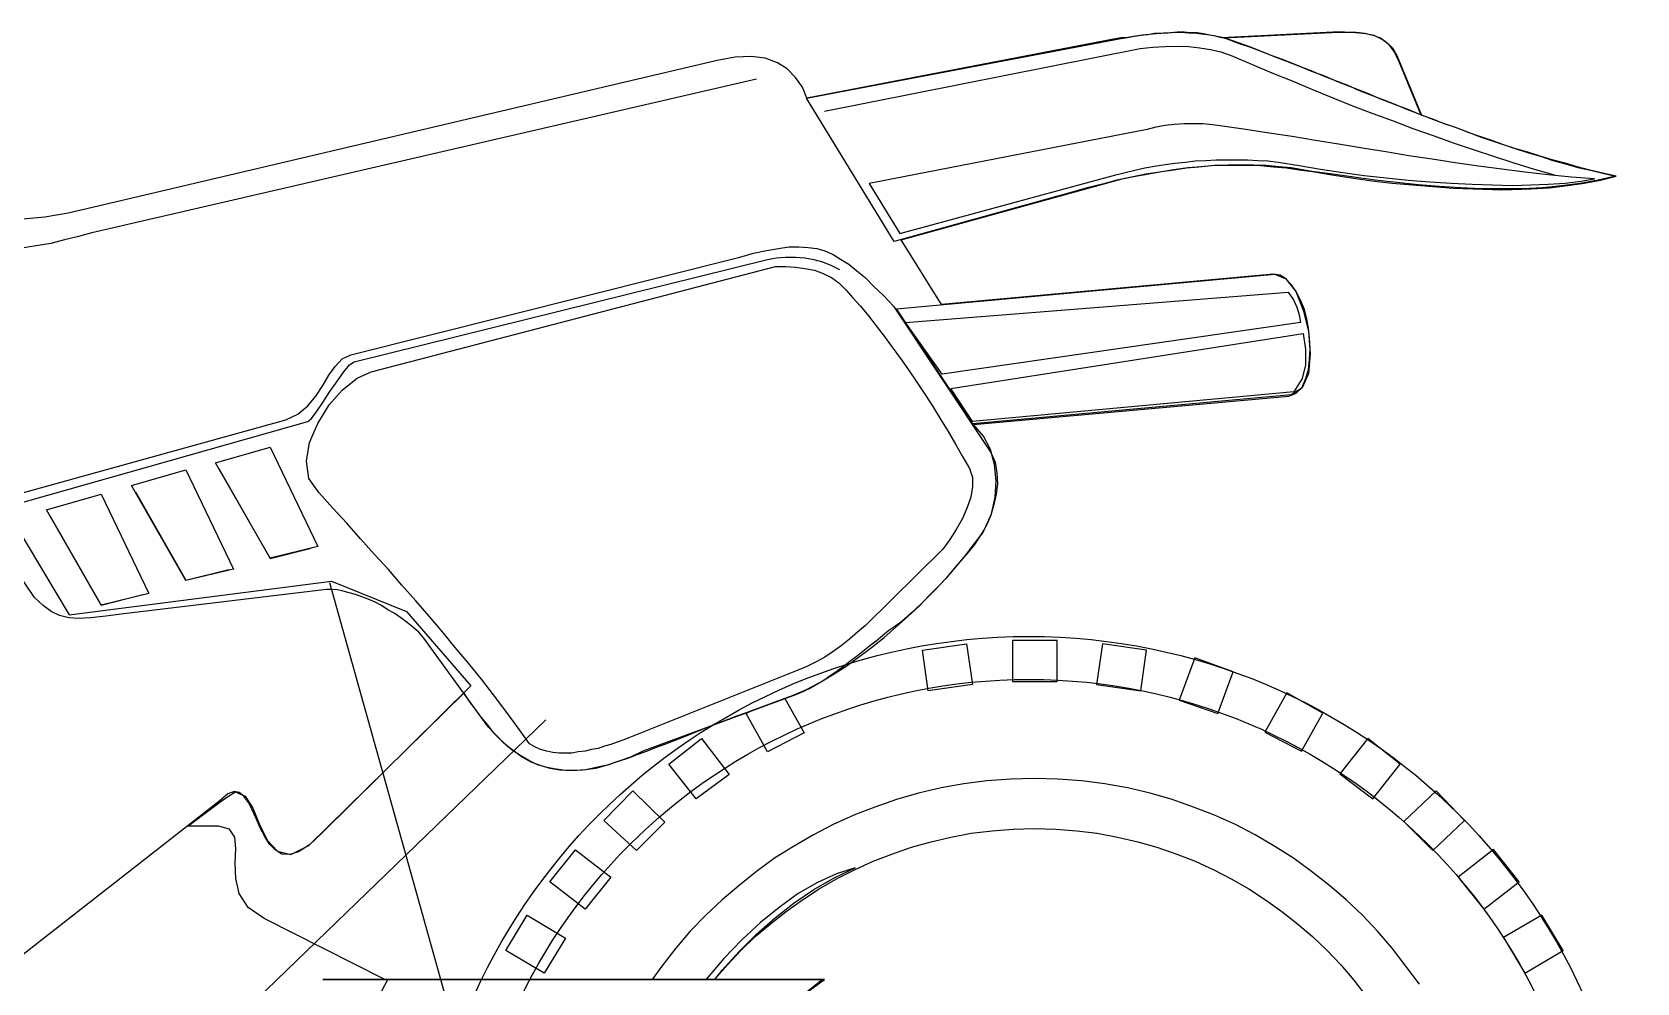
# Model space of a CAD drawing. Extents: x 500 to 638, y 181 to 267.
# Drawn here: x 608.395 to 609.334, y 210.043 to 210.599 of the extents above; entities that cross this region are included whole.
import ezdxf

# ---------------------------------------------------------------- set-up
doc = ezdxf.new("R2010")
doc.units = 0
doc.header["$LTSCALE"] = 7
doc.layers.get('0').update_dxf_attribs({"linetype": 'CONTINUOUS'})
doc.layers.add('ACESSÓRIO', color=2, linetype='CONTINUOUS')

# ---------------------------------------------------------------- blocks, each defined once
blk = doc.blocks.new('AEMoto')
at = {"linetype": 'Continuous'}
for points in [[(11.39761, 3.47821), (11.41255, 3.48908), (11.15556, 3.48908), (11.08496, 3.52473), (11.07544, 3.53117), (11.07035, 3.53932), (11.06832, 3.54815), (11.06797, 3.55731), (11.06832, 3.56546), (11.06764, 3.57225), (11.06458, 3.57701), (11.05813, 3.5787), (11.04015, 3.5787), (11.06051, 3.59398), (11.06797, 3.59873), (11.07375, 3.59635), (11.07817, 3.58923), (11.08224, 3.57972), (11.08665, 3.57055), (11.09276, 3.5641), (11.10057, 3.56207), (11.11109, 3.5675), (11.20174, 3.65645), (11.2048, 3.65169), (11.20819, 3.64728), (11.21158, 3.64253), (11.21531, 3.63812), (11.2187, 3.6337), (11.22278, 3.62962), (11.22685, 3.62589), (11.23128, 3.6225), (11.23602, 3.61911), (11.24078, 3.61638), (11.24621, 3.61435), (11.25199, 3.61265), (11.25776, 3.61164), (11.26454, 3.61129), (11.27133, 3.61164), (11.2788, 3.61265), (11.28593, 3.61468), (11.29204, 3.61673), (11.29815, 3.61876), (11.30358, 3.6208), (11.30901, 3.62283), (11.31444, 3.62488), (11.31988, 3.62691), (11.32531, 3.62895), (11.33141, 3.63132), (11.33787, 3.63404), (11.34465, 3.63675), (11.35247, 3.63981), (11.3613, 3.64321), (11.3708, 3.6466), (11.38166, 3.65068), (11.39388, 3.65509), (11.40169, 3.65848), (11.4095, 3.66255), (11.41731, 3.66731), (11.42512, 3.67207), (11.43259, 3.67749), (11.44006, 3.68326), (11.44753, 3.68903), (11.45431, 3.69514), (11.46145, 3.70126), (11.46789, 3.70736), (11.47401, 3.71382), (11.48011, 3.71992), (11.48588, 3.72604), (11.49097, 3.73215), (11.49606, 3.73792), (11.50049, 3.74336), (11.50626, 3.75217), (11.51033, 3.76134), (11.51236, 3.77119), (11.51304, 3.7807), (11.51203, 3.7902), (11.50965, 3.79903), (11.50558, 3.80683), (11.4998, 3.81363), (11.68414, 3.83026), (11.68856, 3.83196), (11.69195, 3.83536), (11.69398, 3.84011), (11.69568, 3.84554), (11.69636, 3.85164), (11.69671, 3.85809), (11.69636, 3.86421), (11.69568, 3.86998), (11.69466, 3.87541), (11.69331, 3.88085), (11.69094, 3.88627), (11.68856, 3.89136), (11.6855, 3.89544), (11.68244, 3.89883), (11.67905, 3.90087), (11.67532, 3.90156), (11.48113, 3.88389), (11.45737, 3.92158), (11.5789, 3.9552), (11.58671, 3.95723), (11.59452, 3.95892), (11.60233, 3.96029), (11.6098, 3.96164), (11.61692, 3.96266), (11.62439, 3.96368), (11.63152, 3.96436), (11.63899, 3.96503), (11.64613, 3.96538), (11.65325, 3.96538), (11.66038, 3.96538), (11.66785, 3.96503), (11.67532, 3.96436), (11.68279, 3.96368), (11.69026, 3.96266), (11.69806, 3.96164), (11.70927, 3.95961), (11.72081, 3.95791), (11.73269, 3.95621), (11.74456, 3.95485), (11.75646, 3.95383), (11.76833, 3.95282), (11.78022, 3.95179), (11.79175, 3.95146), (11.8033, 3.95112), (11.81484, 3.95112), (11.8257, 3.95146), (11.83658, 3.95214), (11.84709, 3.95349), (11.85694, 3.95485), (11.86645, 3.95655), (11.87562, 3.95892), (11.8678, 3.96062), (11.86033, 3.96232), (11.85286, 3.96436), (11.84574, 3.96639), (11.83827, 3.96844), (11.83114, 3.97047), (11.824, 3.97285), (11.81688, 3.97488), (11.80975, 3.97725), (11.80296, 3.97963), (11.79583, 3.98201), (11.78904, 3.98439), (11.78225, 3.9871), (11.77512, 3.98948), (11.76833, 3.99219), (11.76155, 3.99457), (11.74864, 4.02581), (11.74593, 4.03158), (11.74287, 4.03565), (11.73879, 4.0387), (11.73405, 4.04108), (11.72896, 4.04209), (11.72319, 4.04277), (11.71674, 4.04312), (11.70995, 4.04312), (11.64476, 4.03973), (11.64137, 4.04074), (11.63798, 4.04142), (11.63424, 4.04209), (11.63051, 4.04277), (11.62677, 4.04277), (11.62304, 4.04312), (11.61896, 4.04312), (11.61489, 4.04277), (11.61082, 4.04244), (11.60674, 4.04209), (11.60267, 4.04176), (11.59859, 4.04142), (11.59452, 4.04074), (11.59011, 4.04006), (11.58603, 4.03973), (11.58162, 4.03905), (11.40237, 4.00442), (11.39966, 4.01087), (11.39558, 4.01664), (11.39083, 4.02173), (11.38505, 4.02512), (11.37793, 4.02784), (11.36978, 4.02887), (11.36027, 4.02852), (11.34976, 4.02649), (10.98446, 3.94059), (10.9702, 3.9372), (10.95663, 3.93482), (10.94372, 3.93381)], [(11.40203, 4.00442), (11.58603, 4.03938), (11.58977, 4.04006), (11.59383, 4.04074), (11.59758, 4.04142), (11.60165, 4.04176), (11.60572, 4.04244), (11.60945, 4.04244), (11.61353, 4.04277), (11.6176, 4.04312), (11.62134, 4.04312), (11.62542, 4.04277), (11.62915, 4.04277), (11.63289, 4.04209), (11.63661, 4.04176), (11.64035, 4.04108), (11.64408, 4.04039), (11.64748, 4.03938), (11.65461, 4.03667), (11.66173, 4.03429), (11.66887, 4.03158), (11.67565, 4.02887), (11.68279, 4.02614), (11.68991, 4.02343), (11.69704, 4.02072), (11.70383, 4.01766), (11.71096, 4.01494), (11.71808, 4.01222), (11.72489, 4.00917), (11.73201, 4.00645), (11.73914, 4.00373), (11.74627, 4.00102), (11.75306, 3.99796), (11.76018, 3.99525), (11.76732, 3.99254), (11.77445, 3.98981), (11.78157, 3.98743), (11.78871, 3.98472), (11.79549, 3.98201), (11.80263, 3.97963), (11.8101, 3.97725), (11.81722, 3.97488), (11.82435, 3.9725), (11.83147, 3.97047), (11.83861, 3.96809), (11.84608, 3.96606), (11.85321, 3.96401), (11.86068, 3.96232), (11.8678, 3.96062), (11.87527, 3.95892), (11.86509, 3.95655), (11.85456, 3.95452), (11.8437, 3.95315), (11.8325, 3.95214), (11.82096, 3.95146), (11.80907, 3.95146), (11.79686, 3.95146), (11.78463, 3.95214), (11.77241, 3.95282), (11.75985, 3.95383), (11.74729, 3.9552), (11.73473, 3.95655), (11.72216, 3.95824), (11.70995, 3.95994), (11.69772, 3.96164), (11.6855, 3.96368), (11.67838, 3.96436), (11.6709, 3.96503), (11.66378, 3.96538), (11.65631, 3.96538), (11.64849, 3.96538), (11.64069, 3.96503), (11.63289, 3.96436), (11.62507, 3.96368), (11.61692, 3.96266), (11.60877, 3.9613), (11.60063, 3.95994), (11.59214, 3.95824), (11.58365, 3.95655), (11.57517, 3.95417), (11.56634, 3.95214), (11.55752, 3.94942), (11.4533, 3.92057), (11.40203, 4.00442)], [(11.64613, 4.03973), (11.71299, 4.04312), (11.71843, 4.04312), (11.72352, 4.04312), (11.72861, 4.04244), (11.73337, 4.04142), (11.73778, 4.03973), (11.74152, 4.037), (11.74491, 4.03396), (11.74729, 4.02953), (11.76188, 3.99457), (11.75441, 3.99763), (11.74661, 4.00067), (11.73846, 4.00373), (11.73031, 4.00713), (11.72183, 4.01052), (11.71334, 4.01391), (11.70519, 4.01732), (11.69704, 4.02037), (11.68889, 4.02376), (11.68109, 4.02682), (11.67396, 4.02953), (11.66717, 4.03226), (11.66072, 4.03462), (11.65529, 4.03667), (11.65019, 4.03836), (11.64613, 4.03973)], [(11.37284, 4.01563), (10.98413, 3.92566), (10.97632, 3.92361), (10.96817, 3.92158), (10.96002, 3.91954), (10.95154, 3.91819), (10.94304, 3.91683), (10.93456, 3.91614), (10.92574, 3.91548), (10.91724, 3.91548), (10.90843, 3.91548), (10.89993, 3.91614), (10.89145, 3.91717), (10.88296, 3.91887), (10.87481, 3.9209), (10.86666, 3.92361), (10.85886, 3.92667), (10.85139, 3.93041), (10.72341, 4.02988)], [(11.41255, 3.99695), (11.59724, 4.03361), (11.60471, 4.03429), (11.61183, 4.03462), (11.61862, 4.03497), (11.62542, 4.03462), (11.6322, 4.03396), (11.63831, 4.03293), (11.64443, 4.03158), (11.65054, 4.02953), (11.66241, 4.02444), (11.6743, 4.01935), (11.68618, 4.0146), (11.69806, 4.00951), (11.70995, 4.00475), (11.72149, 4.00001), (11.73337, 3.99558), (11.74525, 3.99118), (11.75679, 3.98677), (11.76868, 3.98269), (11.78022, 3.97827), (11.7921, 3.97454), (11.80398, 3.97047), (11.81587, 3.96673), (11.82775, 3.963), (11.83962, 3.95961)], [(11.45669, 3.92531), (11.58297, 3.95961), (11.58841, 3.96097), (11.59418, 3.96232), (11.59995, 3.96368), (11.60572, 3.9647), (11.61183, 3.96571), (11.6176, 3.96639), (11.62372, 3.96707), (11.62948, 3.96776), (11.6356, 3.96809), (11.6417, 3.96844), (11.64782, 3.96844), (11.65393, 3.96844), (11.66003, 3.96844), (11.66615, 3.96809), (11.67193, 3.96776), (11.67803, 3.96707), (11.69026, 3.96503), (11.70281, 3.963), (11.71572, 3.96097), (11.72828, 3.95926), (11.74117, 3.95791), (11.75408, 3.95655), (11.76664, 3.95553), (11.77919, 3.95485), (11.79142, 3.95417), (11.8033, 3.95383), (11.81484, 3.95349), (11.8257, 3.95383), (11.8359, 3.95417), (11.84574, 3.95485), (11.85491, 3.95586), (11.86306, 3.95723), (11.84947, 3.95824), (11.8359, 3.95961), (11.82231, 3.9613), (11.80873, 3.963), (11.79516, 3.9647), (11.78157, 3.96673), (11.768, 3.96877), (11.75441, 3.9708), (11.74084, 3.97318), (11.72726, 3.97522), (11.71334, 3.9776), (11.69975, 3.97963), (11.68618, 3.98201), (11.67261, 3.98404), (11.65902, 3.98609), (11.64545, 3.98812), (11.63967, 3.9888), (11.6339, 3.98948), (11.62813, 3.98948), (11.62269, 3.98948), (11.61727, 3.98914), (11.61183, 3.98846), (11.60641, 3.98743), (11.6013, 3.98609), (11.4387, 3.95452), (11.45669, 3.92531)], [(10.92709, 3.76915), (11.09751, 3.81634), (11.10465, 3.81974), (11.11042, 3.82449), (11.11516, 3.83026), (11.11924, 3.83637), (11.12263, 3.84248), (11.12637, 3.84758), (11.13045, 3.85199), (11.13554, 3.85437), (11.363, 3.9114), (11.37113, 3.91378), (11.3786, 3.91548), (11.38573, 3.91649), (11.39184, 3.91751), (11.39761, 3.91751), (11.40305, 3.91717), (11.40814, 3.91649), (11.4129, 3.91513), (11.41765, 3.9131), (11.42206, 3.91037), (11.42682, 3.90733), (11.43156, 3.90359), (11.43632, 3.89951), (11.44141, 3.89442), (11.44718, 3.889), (11.45295, 3.88288), (11.50999, 3.79733), (11.51236, 3.79156), (11.51338, 3.78545), (11.51373, 3.779), (11.51304, 3.77288), (11.51168, 3.76678), (11.50999, 3.76067), (11.50761, 3.75523), (11.50523, 3.75048), (11.50014, 3.74404), (11.49505, 3.73724), (11.48928, 3.73045), (11.48351, 3.72366), (11.4774, 3.71688), (11.47095, 3.71042), (11.46449, 3.70432), (11.45804, 3.69855), (11.45431, 3.69582), (11.45024, 3.69311), (11.4465, 3.69005), (11.44277, 3.687), (11.43903, 3.68394), (11.43497, 3.68088), (11.43123, 3.67784), (11.4275, 3.67511), (11.42376, 3.67207), (11.42003, 3.66934), (11.41596, 3.66663), (11.41221, 3.66392), (11.40814, 3.66154), (11.40441, 3.65949), (11.40034, 3.65746), (11.39626, 3.65577), (11.30629, 3.6225), (11.29917, 3.61911), (11.29237, 3.61673), (11.28559, 3.61435), (11.27913, 3.61299), (11.27303, 3.61164), (11.26692, 3.61129), (11.26115, 3.61129), (11.25571, 3.61197), (11.25029, 3.61299), (11.24485, 3.61468), (11.23976, 3.61706), (11.235, 3.61977), (11.22991, 3.62318), (11.22516, 3.62724), (11.22075, 3.63166), (11.21599, 3.63675), (11.17832, 3.6887), (11.17526, 3.69209), (11.17186, 3.69514), (11.16847, 3.69786), (11.16473, 3.70058), (11.161, 3.70329), (11.15726, 3.70533), (11.15353, 3.70771), (11.14979, 3.70974), (11.14572, 3.71144), (11.14199, 3.7128), (11.13825, 3.71415), (11.13452, 3.71518), (11.13113, 3.71619), (11.12772, 3.71688), (11.12433, 3.71721), (11.12128, 3.71721), (11.0028, 3.70295), (10.99228, 3.70159), (10.98344, 3.70058), (10.97632, 3.70024), (10.97055, 3.70058), (10.96511, 3.70194), (10.96036, 3.70432), (10.95561, 3.70771), (10.95051, 3.71245), (10.92438, 3.75082)], [(10.93491, 3.76576), (11.11042, 3.81533), (11.11245, 3.81702), (11.11551, 3.8211), (11.11924, 3.82652), (11.12331, 3.83298), (11.12772, 3.83908), (11.13146, 3.84452), (11.13486, 3.8486), (11.13757, 3.85029), (11.37928, 3.91004), (11.38437, 3.91105), (11.38981, 3.9114), (11.39558, 3.9114), (11.40102, 3.91105), (11.40644, 3.91004), (11.41153, 3.90868), (11.41662, 3.90665), (11.42138, 3.90427)], [(11.24009, 3.62691), (11.23331, 3.63642), (11.22617, 3.64592), (11.21905, 3.65543), (11.21192, 3.6646), (11.20445, 3.6741), (11.19665, 3.68326), (11.18918, 3.69243), (11.18136, 3.70159), (11.17356, 3.71042), (11.16541, 3.71959), (11.15761, 3.72875), (11.14946, 3.73758), (11.14131, 3.74675), (11.13316, 3.75591), (11.12501, 3.76475), (11.11686, 3.77391), (11.11109, 3.78205), (11.10974, 3.79224), (11.11144, 3.8031), (11.11619, 3.8143), (11.12298, 3.82517), (11.13078, 3.83399), (11.13926, 3.84078), (11.14741, 3.84452), (11.38404, 3.90596), (11.38981, 3.90596), (11.39558, 3.90563), (11.40102, 3.90495), (11.40679, 3.90393), (11.41188, 3.90189), (11.41662, 3.89951), (11.42105, 3.89646), (11.42512, 3.89239), (11.4292, 3.88763), (11.4336, 3.88288), (11.43836, 3.87711), (11.44277, 3.87133), (11.44753, 3.86523), (11.45227, 3.85878), (11.45703, 3.85232), (11.46178, 3.84554), (11.46654, 3.8384), (11.47128, 3.83128), (11.47604, 3.82415), (11.48045, 3.81668), (11.48487, 3.80956), (11.48928, 3.80209), (11.49335, 3.79495), (11.49743, 3.78782), (11.49912, 3.78273), (11.49912, 3.7773), (11.49811, 3.77119), (11.49606, 3.76508), (11.49335, 3.75863), (11.48962, 3.75217), (11.48588, 3.7464), (11.48181, 3.74063), (11.43666, 3.69617), (11.43191, 3.69209), (11.42715, 3.68802), (11.4224, 3.68428), (11.41765, 3.68088), (11.4129, 3.67749), (11.40781, 3.67478), (11.40237, 3.67207), (11.3966, 3.66969), (11.29815, 3.6303), (11.29475, 3.62895), (11.29136, 3.62792), (11.28763, 3.62657), (11.28389, 3.62555), (11.28016, 3.6242), (11.27642, 3.62351), (11.27269, 3.6225), (11.26862, 3.62215), (11.26488, 3.62148), (11.26115, 3.62148), (11.25741, 3.62148), (11.25368, 3.62182), (11.25029, 3.6225), (11.24655, 3.62351), (11.24315, 3.62521), (11.24009, 3.62691)], [(11.45465, 3.88118), (11.676, 3.90156), (11.68244, 3.89883), (11.68821, 3.89136), (11.69263, 3.8805), (11.69568, 3.86794), (11.69671, 3.85505), (11.69568, 3.8435), (11.69195, 3.83501), (11.6855, 3.83093), (11.49946, 3.81397), (11.45465, 3.88118)], [(11.46008, 3.87338), (11.6838, 3.89103), (11.68686, 3.88662), (11.68889, 3.8822), (11.69026, 3.87779), (11.69094, 3.87338), (11.48147, 3.84316), (11.46008, 3.87338)], [(11.48656, 3.83467), (11.69263, 3.86693), (11.69398, 3.85741), (11.69398, 3.8486), (11.69195, 3.84045), (11.6872, 3.83264), (11.49912, 3.81533), (11.48656, 3.83467)], [(10.92879, 3.77255), (10.97089, 3.70227), (11.12433, 3.72197), (11.16812, 3.70432), (11.20581, 3.66086), (11.11856, 3.57463), (11.11144, 3.56784), (11.10498, 3.56377), (11.09989, 3.56207), (11.09514, 3.5624), (11.09141, 3.56478), (11.08801, 3.56818), (11.08529, 3.57259), (11.08258, 3.57769), (11.0802, 3.58311), (11.07782, 3.5882), (11.07579, 3.59263), (11.07306, 3.59635), (11.07035, 3.5984), (11.06731, 3.59907), (11.06357, 3.59772), (11.05916, 3.59364), (10.93321, 3.49519)], [(11.08835, 3.73554), (11.05643, 3.79123), (11.08835, 3.80039), (11.11619, 3.74233), (11.08835, 3.73554)], [(11.03912, 3.7223), (11.00721, 3.77799), (11.03912, 3.78715), (11.06696, 3.72909), (11.03912, 3.7223)], [(11.05848, 3.78749), (11.08835, 3.73521), (11.11245, 3.74131)], [(11.00959, 3.77425), (11.03912, 3.72265), (11.06425, 3.72875)], [(10.98956, 3.70805), (10.95765, 3.76372), (10.98956, 3.77288), (11.01739, 3.71483), (10.98956, 3.70805)], [(10.95969, 3.75999), (10.98956, 3.70805), (11.014, 3.71415)], [(11.19427, 3.46735), (11.12331, 3.72095)], [(11.46993, 3.68157), (11.49573, 3.68531), (11.49912, 3.66154), (11.47332, 3.6578), (11.46993, 3.68157)], [(11.54869, 3.68734), (11.52254, 3.68734), (11.52254, 3.66323), (11.54869, 3.66323), (11.54869, 3.68734)], [(11.60097, 3.68157), (11.57517, 3.68531), (11.57178, 3.66154), (11.59758, 3.6578), (11.60097, 3.68157)], [(11.62915, 3.67716), (11.61998, 3.65237), (11.64272, 3.64456), (11.65155, 3.66901), (11.62915, 3.67716)], [(11.42003, 3.66901), (11.41935, 3.66866), (11.41935, 3.66866), (11.41935, 3.66866), (11.42003, 3.66901)], [(11.38948, 3.65339), (11.40067, 3.63336), (11.37928, 3.62215), (11.36672, 3.64456), (11.36944, 3.64625), (11.36944, 3.64625), (11.38948, 3.65339)], [(11.68312, 3.65678), (11.67023, 3.6337), (11.69162, 3.6225), (11.70418, 3.6449), (11.68312, 3.65678)], [(10.98719, 3.38724), (11.24961, 3.64083)], [(11.34059, 3.62997), (11.35688, 3.60891), (11.33753, 3.59466), (11.32158, 3.61503), (11.34059, 3.62997)], [(11.73031, 3.62997), (11.71402, 3.60926), (11.73337, 3.59466), (11.74932, 3.61503), (11.73031, 3.62997)], [(11.76053, 3.48636), (11.75271, 3.49689), (11.74456, 3.50741), (11.73608, 3.51726), (11.72726, 3.52676), (11.71775, 3.53559), (11.7079, 3.54407), (11.69738, 3.55222), (11.68686, 3.56003), (11.676, 3.56681), (11.66446, 3.57361), (11.65291, 3.57972), (11.64069, 3.58516), (11.62846, 3.5899), (11.61591, 3.59432), (11.603, 3.59805), (11.58977, 3.60111), (11.57653, 3.60349), (11.56295, 3.60518), (11.54937, 3.6062), (11.53545, 3.60653), (11.52153, 3.6062), (11.50761, 3.60518), (11.49403, 3.60349), (11.48079, 3.60111), (11.46755, 3.59805), (11.45465, 3.59432), (11.44209, 3.5899), (11.42986, 3.58516), (11.41765, 3.57972), (11.40611, 3.57361), (11.39457, 3.56681), (11.38336, 3.56003), (11.37284, 3.55222), (11.36265, 3.54407), (11.3528, 3.53559), (11.3433, 3.52676), (11.33414, 3.51726), (11.32565, 3.50741), (11.3175, 3.49689), (11.31173, 3.48908), (11.31173, 3.48908)], [(11.30052, 3.59941), (11.3192, 3.58108), (11.30257, 3.56445), (11.28356, 3.5821), (11.30052, 3.59941)], [(11.77038, 3.59941), (11.75137, 3.58142), (11.76833, 3.56445), (11.78701, 3.5821), (11.77038, 3.59941)], [(11.34873, 3.48942), (11.35586, 3.49757), (11.36366, 3.50605), (11.37216, 3.5142), (11.38098, 3.52167), (11.39014, 3.5288), (11.39966, 3.53559), (11.4095, 3.54204), (11.41968, 3.54782), (11.43021, 3.55324), (11.44107, 3.55833), (11.45194, 3.5624), (11.46348, 3.56648), (11.47502, 3.56954), (11.48656, 3.57225), (11.49844, 3.57463), (11.51067, 3.57599), (11.52289, 3.57701), (11.53545, 3.57734), (11.54801, 3.57701), (11.56023, 3.57599), (11.57211, 3.57463), (11.584, 3.57225), (11.59588, 3.56954), (11.60707, 3.56648), (11.61862, 3.5624), (11.62948, 3.55833), (11.64035, 3.55324), (11.65054, 3.54782), (11.66072, 3.54204), (11.67056, 3.53559), (11.68007, 3.5288), (11.68924, 3.52167), (11.69806, 3.5142), (11.70655, 3.50605), (11.71469, 3.49757), (11.72216, 3.48874), (11.72929, 3.47957)], [(11.26692, 3.56478), (11.28763, 3.54883), (11.27269, 3.53015), (11.25199, 3.54611), (11.26692, 3.56478)], [(11.80398, 3.56512), (11.78327, 3.54883), (11.79821, 3.53015), (11.81891, 3.54611), (11.80398, 3.56512)], [(11.34839, 3.48908), (11.3528, 3.49451), (11.36265, 3.50537), (11.37284, 3.51556), (11.3837, 3.52506), (11.3949, 3.53389), (11.40644, 3.5417), (11.41832, 3.54848), (11.43055, 3.55426), (11.41968, 3.55086), (11.40849, 3.54577), (11.39728, 3.53932), (11.38608, 3.53117), (11.37521, 3.52235), (11.36435, 3.51216), (11.35383, 3.5013), (11.34398, 3.48975), (11.3433, 3.48908), (11.3433, 3.48908), (11.34839, 3.48908)], [(11.23875, 3.52676), (11.26115, 3.51319), (11.24858, 3.49281), (11.22617, 3.50605), (11.23875, 3.52676)], [(11.83215, 3.52676), (11.80975, 3.51352), (11.82231, 3.49281), (11.84471, 3.50605), (11.83215, 3.52676)], [(11.06832, 3.32137), (11.15726, 3.48908), (11.11924, 3.48908), (11.41153, 3.48908), (11.3966, 3.47719), (11.3837, 3.46463), (11.37318, 3.45139), (11.36401, 3.43782), (11.35654, 3.42355), (11.35009, 3.40896), (11.345, 3.39403), (11.34059, 3.37909), (11.33685, 3.36347), (11.33346, 3.34819), (11.3304, 3.33258), (11.327, 3.31696), (11.32328, 3.30168), (11.3192, 3.28641), (11.31444, 3.27147), (11.30867, 3.25687), (11.1868, 3.25687), (11.06832, 3.32137)]]:
    blk.add_lwpolyline(points, dxfattribs=at)
for radius in [0.35558, 0.33046]:
    blk.add_circle((11.5322, 3.33409), radius)

msp = doc.modelspace()

# ---------------------------------------------------------------- block references
at = {"layer": 'ACESSÓRIO'}
msp.add_blockref('AEMoto', (597.44633, 206.55561, -2.94256), dxfattribs=at)

doc.saveas('drawing.dxf')
